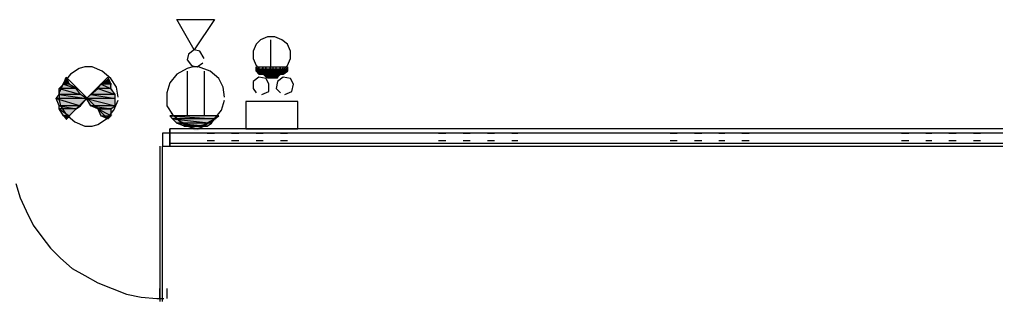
# Model space of a CAD drawing. Header units: millimetres. Extents: x 5 to 415, y 48 to 251.
# Drawn here: x 74.6 to 86.59, y 104.7 to 108.16 of the extents above; entities that cross this region are included whole.
import ezdxf

# ---------------------------------------------------------------- set-up
doc = ezdxf.new("R2010")
doc.units = ezdxf.units.MM
doc.layers.add('H', color=7, linetype='Continuous')
doc.layers.add('P', color=7, linetype='Continuous')

msp = doc.modelspace()

# ---------------------------------------------------------------- hatches: boundary and pattern name
at = {"layer": 'H', "linetype": 'Continuous'}
for points in [[(77.505, 107.527), (77.505, 107.562), (77.558, 107.562), (77.505, 107.527)], [(77.558, 107.491), (77.505, 107.527), (77.558, 107.562), (77.558, 107.491)], [(77.558, 107.491), (77.558, 107.562), (77.593, 107.562), (77.593, 107.491), (77.558, 107.491)], [(77.593, 107.491), (77.593, 107.562), (77.646, 107.562), (77.646, 107.438), (77.593, 107.491)], [(77.646, 107.438), (77.646, 107.562), (77.682, 107.562), (77.682, 107.438), (77.646, 107.438)], [(77.682, 107.438), (77.682, 107.562), (77.717, 107.562), (77.717, 107.438), (77.682, 107.438)], [(77.717, 107.438), (77.717, 107.562), (77.77, 107.562), (77.77, 107.438), (77.717, 107.438)], [(77.77, 107.438), (77.77, 107.562), (77.805, 107.562), (77.805, 107.491), (77.77, 107.438)], [(77.805, 107.491), (77.805, 107.562), (77.858, 107.562), (77.858, 107.491), (77.805, 107.491)], [(77.858, 107.491), (77.858, 107.562), (77.893, 107.562), (77.893, 107.527), (77.858, 107.491)], [(75.142, 107.368), (75.177, 107.438), (75.23, 107.368), (75.142, 107.368)], [(75.6, 107.368), (75.688, 107.438), (75.741, 107.368), (75.6, 107.368)], [(75.106, 107.315), (75.142, 107.368), (75.23, 107.368), (75.3, 107.315), (75.106, 107.315)], [(75.106, 107.227), (75.106, 107.315), (75.3, 107.315), (75.353, 107.227), (75.106, 107.227)], [(75.477, 107.227), (75.565, 107.315), (75.741, 107.315), (75.777, 107.227), (75.477, 107.227)], [(75.565, 107.315), (75.6, 107.368), (75.741, 107.368), (75.741, 107.315), (75.565, 107.315)], [(75.053, 107.192), (75.106, 107.227), (75.353, 107.227), (75.442, 107.192), (75.053, 107.192)], [(75.106, 107.103), (75.053, 107.192), (75.442, 107.192), (75.353, 107.103), (75.106, 107.103)], [(75.442, 107.192), (75.477, 107.227), (75.777, 107.227), (75.777, 107.192), (75.442, 107.192)], [(75.477, 107.103), (75.442, 107.192), (75.777, 107.192), (75.777, 107.103), (75.477, 107.103)], [(75.106, 107.068), (75.106, 107.103), (75.353, 107.103), (75.3, 107.068), (75.106, 107.068)], [(75.142, 106.98), (75.106, 107.068), (75.3, 107.068), (75.23, 106.98), (75.142, 106.98)], [(75.565, 107.068), (75.477, 107.103), (75.777, 107.103), (75.741, 107.068), (75.565, 107.068)], [(75.688, 106.927), (75.6, 106.98), (75.565, 107.068), (75.741, 106.98), (75.688, 106.927)], [(75.741, 106.98), (75.565, 107.068), (75.741, 107.068), (75.741, 106.98)], [(75.177, 106.927), (75.142, 106.98), (75.23, 106.98), (75.177, 106.927)], [(76.5, 106.927), (76.447, 106.98), (77.047, 106.98), (77.011, 106.927), (76.5, 106.927)], [(76.535, 106.892), (76.5, 106.927), (77.011, 106.927), (76.958, 106.892), (76.535, 106.892)], [(76.623, 106.856), (76.535, 106.892), (76.958, 106.892), (76.923, 106.856), (76.623, 106.856)], [(76.747, 106.803), (76.659, 106.856), (76.87, 106.856), (76.8, 106.803), (76.747, 106.803)]]:
    msp.add_hatch(color=256, dxfattribs=at).paths.add_polyline_path(points)

# ---------------------------------------------------------------- linework, layer by layer
at = {"layer": 'P'}
for points in [[(76.747, 107.791), (76.535, 108.162)], [(76.535, 108.162), (76.994, 108.162)], [(76.994, 108.162), (76.747, 107.791)], [(77.558, 107.915), (77.505, 107.862)], [(77.558, 107.915), (77.505, 107.862)], [(77.646, 107.95), (77.558, 107.915)], [(77.646, 107.95), (77.558, 107.915)], [(77.735, 107.95), (77.646, 107.95)], [(77.735, 107.95), (77.646, 107.95)], [(77.682, 107.915), (77.682, 107.456)], [(77.823, 107.915), (77.735, 107.95)], [(77.823, 107.915), (77.735, 107.95)], [(77.893, 107.862), (77.823, 107.915)], [(77.893, 107.862), (77.823, 107.915)], [(76.747, 107.791), (76.676, 107.738)], [(76.817, 107.774), (76.747, 107.791)], [(76.87, 107.685), (76.817, 107.774)], [(77.505, 107.862), (77.47, 107.774)], [(77.505, 107.862), (77.47, 107.774)], [(77.47, 107.774), (77.47, 107.685)], [(77.47, 107.774), (77.47, 107.685)], [(77.929, 107.774), (77.893, 107.862)], [(77.929, 107.774), (77.893, 107.862)], [(77.929, 107.685), (77.929, 107.774)], [(77.929, 107.685), (77.929, 107.774)], [(76.676, 107.738), (76.659, 107.668)], [(76.659, 107.668), (76.712, 107.597)], [(76.782, 107.58), (76.853, 107.633)], [(77.47, 107.685), (77.505, 107.597)], [(77.47, 107.685), (77.505, 107.597)], [(77.893, 107.597), (77.929, 107.685)], [(77.893, 107.597), (77.929, 107.685)], [(75.336, 107.562), (75.23, 107.491)], [(75.406, 107.58), (75.336, 107.562)], [(75.494, 107.58), (75.406, 107.58)], [(75.618, 107.527), (75.494, 107.58)], [(75.724, 107.438), (75.618, 107.527)], [(76.659, 107.562), (76.535, 107.491)], [(76.659, 107.562), (76.535, 107.491)], [(76.729, 107.58), (76.659, 107.562)], [(76.729, 107.58), (76.659, 107.562)], [(76.659, 107.527), (76.659, 106.98)], [(76.712, 107.597), (76.782, 107.58)], [(76.8, 107.58), (76.729, 107.58)], [(76.8, 107.58), (76.729, 107.58)], [(76.941, 107.527), (76.8, 107.58)], [(76.941, 107.527), (76.8, 107.58)], [(76.87, 107.527), (76.87, 106.98)], [(77.047, 107.438), (76.941, 107.527)], [(77.047, 107.438), (76.941, 107.527)], [(77.505, 107.597), (77.558, 107.527)], [(77.505, 107.597), (77.558, 107.527)], [(77.505, 107.527), (77.505, 107.58)], [(77.505, 107.58), (77.505, 107.527)], [(77.505, 107.527), (77.541, 107.58)], [(77.541, 107.58), (77.505, 107.527)], [(77.505, 107.527), (77.541, 107.58)], [(77.541, 107.491), (77.505, 107.527)], [(77.593, 107.58), (77.541, 107.491)], [(77.593, 107.58), (77.541, 107.491)], [(77.541, 107.491), (77.541, 107.58)], [(77.541, 107.58), (77.593, 107.58)], [(77.541, 107.58), (77.541, 107.491)], [(77.558, 107.527), (77.646, 107.491)], [(77.558, 107.527), (77.646, 107.491)], [(77.629, 107.58), (77.593, 107.491)], [(77.629, 107.58), (77.593, 107.491)], [(77.593, 107.491), (77.593, 107.58)], [(77.593, 107.58), (77.629, 107.58)], [(77.593, 107.491), (77.593, 107.58)], [(77.682, 107.58), (77.629, 107.456)], [(77.682, 107.58), (77.629, 107.456)], [(77.629, 107.456), (77.629, 107.58)], [(77.629, 107.58), (77.682, 107.58)], [(77.629, 107.456), (77.629, 107.58)], [(77.717, 107.58), (77.682, 107.456)], [(77.717, 107.58), (77.682, 107.456)], [(77.682, 107.456), (77.682, 107.58)], [(77.682, 107.58), (77.717, 107.58)], [(77.682, 107.456), (77.682, 107.58)], [(77.699, 107.491), (77.823, 107.527)], [(77.699, 107.491), (77.823, 107.527)], [(77.752, 107.58), (77.717, 107.456)], [(77.752, 107.58), (77.717, 107.456)], [(77.717, 107.456), (77.717, 107.58)], [(77.717, 107.58), (77.752, 107.58)], [(77.717, 107.456), (77.717, 107.58)], [(77.805, 107.58), (77.752, 107.456)], [(77.805, 107.58), (77.752, 107.456)], [(77.752, 107.456), (77.752, 107.58)], [(77.752, 107.58), (77.805, 107.58)], [(77.752, 107.456), (77.752, 107.58)], [(77.84, 107.58), (77.805, 107.491)], [(77.84, 107.58), (77.805, 107.491)], [(77.805, 107.491), (77.805, 107.58)], [(77.805, 107.58), (77.84, 107.58)], [(77.805, 107.491), (77.805, 107.58)], [(77.823, 107.527), (77.893, 107.597)], [(77.823, 107.527), (77.893, 107.597)], [(77.893, 107.58), (77.84, 107.491)], [(77.84, 107.491), (77.84, 107.58)], [(77.84, 107.58), (77.893, 107.58)], [(77.84, 107.491), (77.84, 107.58)], [(77.893, 107.527), (77.84, 107.491)], [(77.84, 107.491), (77.893, 107.527)], [(77.893, 107.58), (77.893, 107.58)], [(77.893, 107.58), (77.893, 107.58)], [(77.893, 107.58), (77.893, 107.527)], [(77.893, 107.527), (77.893, 107.58)], [(77.893, 107.527), (77.893, 107.58)], [(77.893, 107.58), (77.893, 107.527)], [(75.23, 107.491), (75.142, 107.386)], [(75.142, 107.368), (75.177, 107.456)], [(75.688, 106.945), (75.177, 107.456)], [(75.177, 106.945), (75.688, 107.456)], [(75.177, 107.456), (75.212, 107.368)], [(75.6, 107.368), (75.688, 107.456)], [(75.688, 107.456), (75.724, 107.368)], [(75.794, 107.333), (75.724, 107.438)], [(76.535, 107.491), (76.447, 107.386)], [(76.535, 107.491), (76.447, 107.386)], [(77.1, 107.333), (77.047, 107.438)], [(77.1, 107.333), (77.047, 107.438)], [(77.541, 107.456), (77.47, 107.403)], [(77.47, 107.403), (77.47, 107.315)], [(77.541, 107.491), (77.593, 107.491)], [(77.629, 107.438), (77.541, 107.456)], [(77.593, 107.491), (77.629, 107.456)], [(77.629, 107.456), (77.682, 107.456)], [(77.664, 107.368), (77.629, 107.438)], [(77.682, 107.456), (77.717, 107.456)], [(77.717, 107.456), (77.752, 107.456)], [(77.752, 107.456), (77.805, 107.491)], [(77.77, 107.403), (77.752, 107.315)], [(77.84, 107.456), (77.77, 107.403)], [(77.805, 107.491), (77.84, 107.491)], [(77.929, 107.438), (77.84, 107.456)], [(77.964, 107.368), (77.929, 107.438)], [(75.142, 107.386), (75.089, 107.262)], [(75.089, 107.315), (75.142, 107.368)], [(75.3, 107.315), (75.089, 107.315)], [(75.3, 107.315), (75.089, 107.315)], [(75.089, 107.315), (75.353, 107.244)], [(75.089, 107.315), (75.353, 107.244)], [(75.089, 107.244), (75.089, 107.315)], [(75.212, 107.368), (75.142, 107.368)], [(75.212, 107.368), (75.142, 107.368)], [(75.142, 107.368), (75.3, 107.315)], [(75.142, 107.368), (75.3, 107.315)], [(75.3, 107.315), (75.212, 107.368)], [(75.353, 107.244), (75.3, 107.315)], [(75.477, 107.244), (75.565, 107.315)], [(75.565, 107.315), (75.6, 107.368)], [(75.724, 107.315), (75.565, 107.315)], [(75.724, 107.315), (75.565, 107.315)], [(75.565, 107.315), (75.777, 107.244)], [(75.565, 107.315), (75.777, 107.244)], [(75.724, 107.368), (75.6, 107.368)], [(75.724, 107.368), (75.6, 107.368)], [(75.6, 107.368), (75.724, 107.315)], [(75.6, 107.368), (75.724, 107.315)], [(75.724, 107.315), (75.724, 107.368)], [(75.777, 107.244), (75.724, 107.315)], [(75.812, 107.209), (75.794, 107.333)], [(76.447, 107.386), (76.412, 107.262)], [(76.447, 107.386), (76.412, 107.262)], [(77.117, 107.209), (77.1, 107.333)], [(77.117, 107.209), (77.1, 107.333)], [(77.47, 107.315), (77.505, 107.262)], [(77.576, 107.244), (77.664, 107.28)], [(77.664, 107.28), (77.664, 107.368)], [(77.752, 107.315), (77.805, 107.262)], [(77.858, 107.244), (77.946, 107.28)], [(77.946, 107.28), (77.964, 107.368)], [(75.053, 107.192), (75.089, 107.244)], [(75.424, 107.192), (75.053, 107.192)], [(75.424, 107.192), (75.053, 107.192)], [(75.053, 107.192), (75.353, 107.103)], [(75.053, 107.192), (75.353, 107.103)], [(75.089, 107.103), (75.053, 107.192)], [(75.089, 107.262), (75.089, 107.174)], [(75.353, 107.244), (75.089, 107.244)], [(75.353, 107.244), (75.089, 107.244)], [(75.089, 107.244), (75.424, 107.192)], [(75.089, 107.244), (75.424, 107.192)], [(75.089, 107.174), (75.106, 107.103)], [(75.424, 107.192), (75.353, 107.244)], [(75.353, 107.103), (75.424, 107.192)], [(75.424, 107.192), (75.477, 107.244)], [(75.777, 107.192), (75.424, 107.192)], [(75.777, 107.192), (75.424, 107.192)], [(75.424, 107.192), (75.777, 107.103)], [(75.424, 107.192), (75.777, 107.103)], [(75.477, 107.103), (75.424, 107.192)], [(75.777, 107.244), (75.477, 107.244)], [(75.777, 107.244), (75.477, 107.244)], [(75.477, 107.244), (75.777, 107.192)], [(75.477, 107.244), (75.777, 107.192)], [(75.759, 107.05), (75.812, 107.174)], [(75.777, 107.192), (75.777, 107.244)], [(75.777, 107.103), (75.777, 107.192)], [(76.412, 107.262), (76.412, 107.174)], [(76.412, 107.262), (76.412, 107.174)], [(76.412, 107.174), (76.412, 107.103)], [(76.412, 107.174), (76.412, 107.103)], [(77.082, 107.05), (77.117, 107.174)], [(77.082, 107.05), (77.117, 107.174)], [(78.017, 107.156), (77.382, 107.156)], [(77.382, 107.156), (77.382, 106.821)], [(78.017, 106.821), (78.017, 107.156)], [(75.353, 107.103), (75.089, 107.103)], [(75.353, 107.103), (75.089, 107.103)], [(75.089, 107.103), (75.3, 107.068)], [(75.089, 107.103), (75.3, 107.068)], [(75.089, 107.068), (75.089, 107.103)], [(75.3, 107.068), (75.089, 107.068)], [(75.3, 107.068), (75.089, 107.068)], [(75.089, 107.068), (75.212, 106.98)], [(75.089, 107.068), (75.212, 106.98)], [(75.142, 106.98), (75.089, 107.068)], [(75.106, 107.103), (75.177, 106.998)], [(75.212, 106.98), (75.3, 107.068)], [(75.3, 107.068), (75.353, 107.103)], [(75.777, 107.103), (75.477, 107.103)], [(75.777, 107.103), (75.477, 107.103)], [(75.477, 107.103), (75.724, 107.068)], [(75.477, 107.103), (75.724, 107.068)], [(75.565, 107.068), (75.477, 107.103)], [(75.724, 107.068), (75.565, 107.068)], [(75.565, 107.068), (75.6, 106.98)], [(75.724, 106.98), (75.565, 107.068)], [(75.565, 107.068), (75.724, 107.068)], [(75.724, 106.98), (75.565, 107.068)], [(75.671, 106.945), (75.759, 107.05)], [(75.724, 107.068), (75.777, 107.103)], [(75.724, 107.068), (75.724, 106.98)], [(76.412, 107.103), (76.482, 106.998)], [(76.412, 107.103), (76.482, 106.998)], [(76.994, 106.945), (77.082, 107.05)], [(76.994, 106.945), (77.082, 107.05)], [(75.142, 106.98), (75.212, 106.98)], [(75.177, 106.945), (75.142, 106.98)], [(75.212, 106.98), (75.142, 106.98)], [(75.177, 106.998), (75.283, 106.909)], [(75.212, 106.98), (75.177, 106.945)], [(75.565, 106.874), (75.671, 106.945)], [(75.6, 106.98), (75.724, 106.98)], [(75.6, 106.98), (75.724, 106.98)], [(75.688, 106.945), (75.6, 106.98)], [(75.724, 106.98), (75.688, 106.945)], [(77.047, 106.98), (76.447, 106.98)], [(76.447, 106.98), (76.994, 106.945)], [(76.447, 106.98), (76.994, 106.945)], [(76.482, 106.945), (76.447, 106.98)], [(77.047, 106.98), (76.447, 106.98)], [(76.465, 107.015), (76.553, 106.927)], [(76.482, 106.998), (76.588, 106.909)], [(76.482, 106.998), (76.588, 106.909)], [(76.994, 106.945), (76.482, 106.945)], [(76.994, 106.945), (76.482, 106.945)], [(76.482, 106.945), (76.958, 106.892)], [(76.482, 106.945), (76.958, 106.892)], [(76.535, 106.892), (76.482, 106.945)], [(76.553, 106.927), (76.623, 106.874)], [(76.87, 106.874), (76.994, 106.945)], [(76.87, 106.874), (76.994, 106.945)], [(76.888, 106.874), (76.976, 106.927)], [(76.958, 106.892), (76.994, 106.945)], [(76.976, 106.927), (77.047, 106.98)], [(76.994, 106.945), (77.047, 106.98)], [(75.283, 106.909), (75.406, 106.856)], [(75.406, 106.856), (75.494, 106.856)], [(75.494, 106.856), (75.565, 106.874)], [(105.78, 106.821), (76.447, 106.821)], [(105.78, 106.821), (76.447, 106.821)], [(76.447, 106.609), (76.447, 106.821)], [(76.447, 106.821), (76.447, 106.609)], [(76.447, 106.821), (76.447, 106.609)], [(76.447, 106.609), (76.447, 106.821)], [(76.447, 106.821), (76.447, 106.609)], [(76.447, 106.821), (76.447, 106.609)], [(76.447, 106.609), (76.447, 106.821)], [(76.447, 106.609), (76.447, 106.821)], [(76.958, 106.892), (76.535, 106.892)], [(76.958, 106.892), (76.535, 106.892)], [(76.535, 106.892), (76.906, 106.856)], [(76.535, 106.892), (76.906, 106.856)], [(76.623, 106.856), (76.535, 106.892)], [(76.588, 106.909), (76.729, 106.856)], [(76.588, 106.909), (76.729, 106.856)], [(76.623, 106.874), (76.712, 106.856)], [(76.906, 106.856), (76.623, 106.856)], [(76.906, 106.856), (76.623, 106.856)], [(76.623, 106.856), (76.87, 106.856)], [(76.623, 106.856), (76.87, 106.856)], [(76.659, 106.856), (76.623, 106.856)], [(76.87, 106.856), (76.659, 106.856)], [(76.87, 106.856), (76.659, 106.856)], [(76.659, 106.856), (76.782, 106.821)], [(76.659, 106.856), (76.782, 106.821)], [(76.747, 106.821), (76.659, 106.856)], [(76.712, 106.856), (76.8, 106.856)], [(76.729, 106.856), (76.8, 106.856)], [(76.729, 106.856), (76.8, 106.856)], [(76.782, 106.821), (76.747, 106.821)], [(76.782, 106.821), (76.87, 106.856)], [(76.8, 106.856), (76.87, 106.874)], [(76.8, 106.856), (76.87, 106.874)], [(76.8, 106.856), (76.888, 106.874)], [(76.87, 106.856), (76.906, 106.856)], [(76.906, 106.856), (76.958, 106.892)], [(77.382, 106.821), (78.017, 106.821)], [(76.447, 106.768), (76.359, 106.768)], [(76.359, 106.768), (76.359, 106.609)], [(105.78, 106.768), (76.447, 106.768)], [(76.447, 106.609), (76.447, 106.768)], [(76.906, 106.768), (76.994, 106.768)], [(76.906, 106.68), (76.994, 106.68)], [(77.205, 106.768), (77.294, 106.768)], [(77.205, 106.68), (77.294, 106.68)], [(77.505, 106.768), (77.593, 106.768)], [(77.505, 106.68), (77.593, 106.68)], [(77.805, 106.768), (77.893, 106.768)], [(77.805, 106.68), (77.893, 106.68)], [(79.745, 106.768), (79.834, 106.768)], [(79.745, 106.68), (79.834, 106.68)], [(80.045, 106.768), (80.133, 106.768)], [(80.045, 106.68), (80.133, 106.68)], [(80.345, 106.768), (80.433, 106.768)], [(80.345, 106.68), (80.433, 106.68)], [(80.645, 106.768), (80.716, 106.768)], [(80.645, 106.68), (80.716, 106.68)], [(82.585, 106.768), (82.673, 106.768)], [(82.585, 106.68), (82.673, 106.68)], [(82.885, 106.768), (82.973, 106.768)], [(82.885, 106.68), (82.973, 106.68)], [(83.185, 106.768), (83.256, 106.768)], [(83.185, 106.68), (83.256, 106.68)], [(83.467, 106.768), (83.555, 106.768)], [(83.467, 106.68), (83.555, 106.68)], [(85.425, 106.768), (85.513, 106.768)], [(85.425, 106.68), (85.513, 106.68)], [(85.725, 106.768), (85.796, 106.768)], [(85.725, 106.68), (85.796, 106.68)], [(86.007, 106.768), (86.095, 106.768)], [(86.007, 106.68), (86.095, 106.68)], [(86.307, 106.768), (86.395, 106.768)], [(86.307, 106.68), (86.395, 106.68)], [(76.323, 106.609), (76.323, 104.704)], [(76.323, 106.609), (76.323, 104.704)], [(76.359, 106.609), (76.447, 106.609)], [(76.359, 104.704), (76.359, 106.609)], [(76.359, 104.704), (76.359, 106.609)], [(76.447, 106.645), (105.78, 106.645)], [(76.447, 106.609), (105.78, 106.609)], [(76.447, 106.609), (105.78, 106.609)], [(76.906, 106.609), (76.994, 106.609)], [(77.205, 106.609), (77.294, 106.609)], [(77.505, 106.609), (77.593, 106.609)], [(77.805, 106.609), (77.893, 106.609)], [(79.745, 106.609), (79.834, 106.609)], [(80.045, 106.609), (80.133, 106.609)], [(80.345, 106.609), (80.433, 106.609)], [(80.645, 106.609), (80.716, 106.609)], [(82.585, 106.609), (82.673, 106.609)], [(82.885, 106.609), (82.973, 106.609)], [(83.185, 106.609), (83.256, 106.609)], [(83.467, 106.609), (83.555, 106.609)], [(85.425, 106.609), (85.513, 106.609)], [(85.725, 106.609), (85.796, 106.609)], [(86.007, 106.609), (86.095, 106.609)], [(86.307, 106.609), (86.395, 106.609)], [(74.56, 106.151), (74.613, 105.974)], [(74.613, 105.974), (74.683, 105.816)], [(74.683, 105.816), (74.771, 105.639)], [(74.771, 105.639), (74.877, 105.498)], [(74.877, 105.498), (74.983, 105.357)], [(74.983, 105.357), (75.106, 105.234)], [(75.106, 105.234), (75.248, 105.11)], [(75.248, 105.11), (75.406, 105.022)], [(75.406, 105.022), (75.565, 104.934)], [(75.565, 104.934), (75.741, 104.863)], [(75.741, 104.863), (75.918, 104.793)], [(75.918, 104.793), (76.094, 104.757)], [(76.094, 104.757), (76.288, 104.74)], [(76.323, 104.863), (76.323, 104.74)], [(76.323, 104.74), (76.323, 104.863)], [(76.359, 104.74), (76.359, 104.863)], [(76.412, 104.863), (76.412, 104.74)], [(76.288, 104.74), (76.376, 104.74)]]:
    msp.add_lwpolyline(points, dxfattribs=at)

doc.saveas('drawing.dxf')
